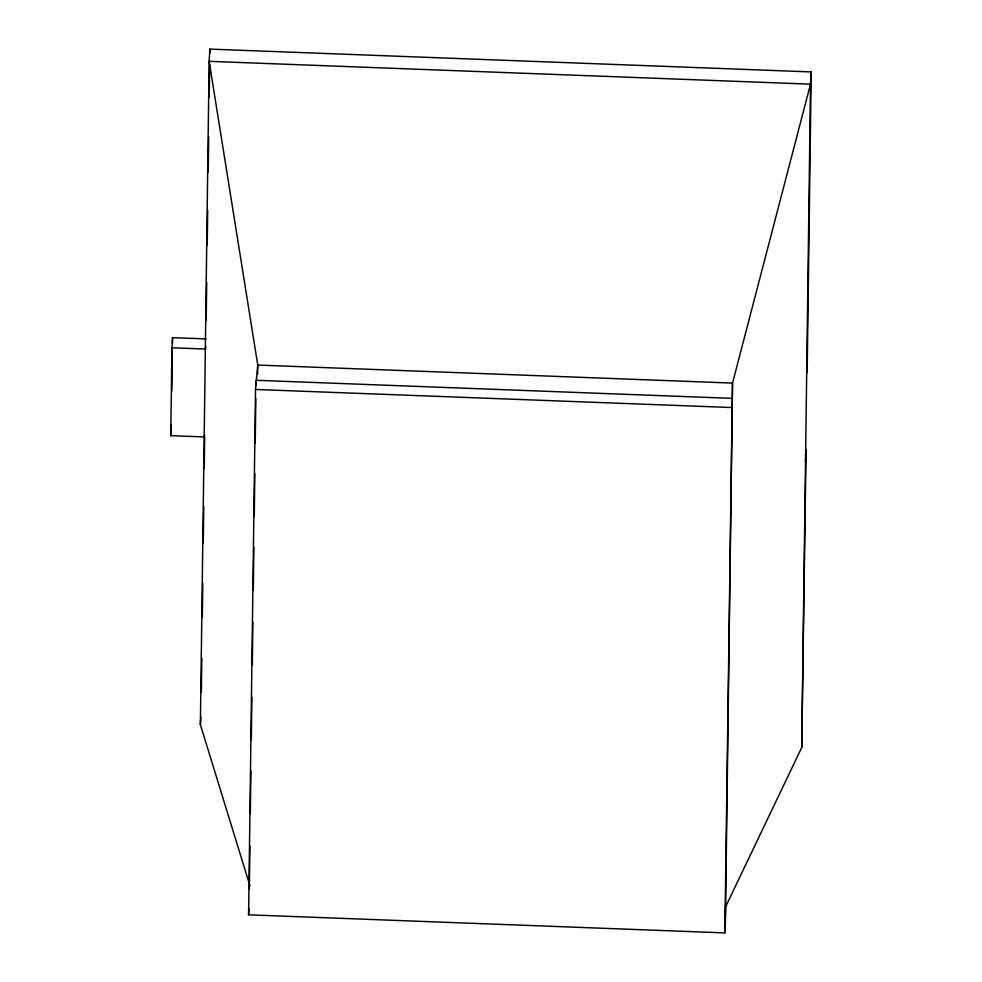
<?xml version="1.0" encoding="UTF-8"?>
<svg xmlns="http://www.w3.org/2000/svg" width="982" height="982" viewBox="0 0 982 982"><rect width="100%" height="100%" fill="white"/><g stroke="black" fill="none" stroke-linecap="round" stroke-linejoin="round"><path stroke-width="1.47" d="M171.825 390.897L172.353 351.372M201.371 692.101L201.813 658.357M202.341 616.942L202.771 583.198M203.286 543.316L203.765 506.503M204.256 468.144L204.673 435.934M807.302 361.597L811.23 71.931L209.866 49.1L209.141 61.326L257.763 365.058L255.516 389.461L248.581 914.819L724.851 932.9L725.612 906.779L801.742 747.486L806.075 449.707L805.51 461.749M724.851 932.9L732.523 383.09L810.506 84.157L811.23 71.931M807.327 359.964L806.738 372.964L806.725 370.104M204.219 435.456L204.182 436.941L170.77 435.677L171.936 347.763L205.336 349.04L205.348 349.874M172.451 343.749L172.537 337.648L205.95 338.913M249.944 885.825L200.377 724.655L209.141 61.326L810.506 84.157L801.742 747.486M206.195 320.537L206.711 282.251M207.214 245.5L207.693 210.283M208.209 172.01L208.687 136.78M209.227 96.972L209.657 64.812M209.817 53.359L209.866 49.1M249.342 888.796L249.907 845.907M250.336 813.747L250.901 770.858M251.306 740.232L251.871 697.343M252.3 665.182L252.865 622.293M253.295 590.121L253.859 547.244M254.264 516.606L254.829 473.717M255.234 443.091L255.823 398.667M256.007 384.883L256.057 380.292L732.339 398.373M257.64 374.252L257.763 365.058L732.523 383.09L725.403 923.731M172.537 337.648L171.973 349.015L171.936 347.763M170.77 435.677L171.371 424.654M205.68 346.351L205.508 349.334M200.377 724.655L200.831 717.02M248.581 914.819L248.937 908.706M255.516 389.461L731.799 407.542"/></g></svg>
